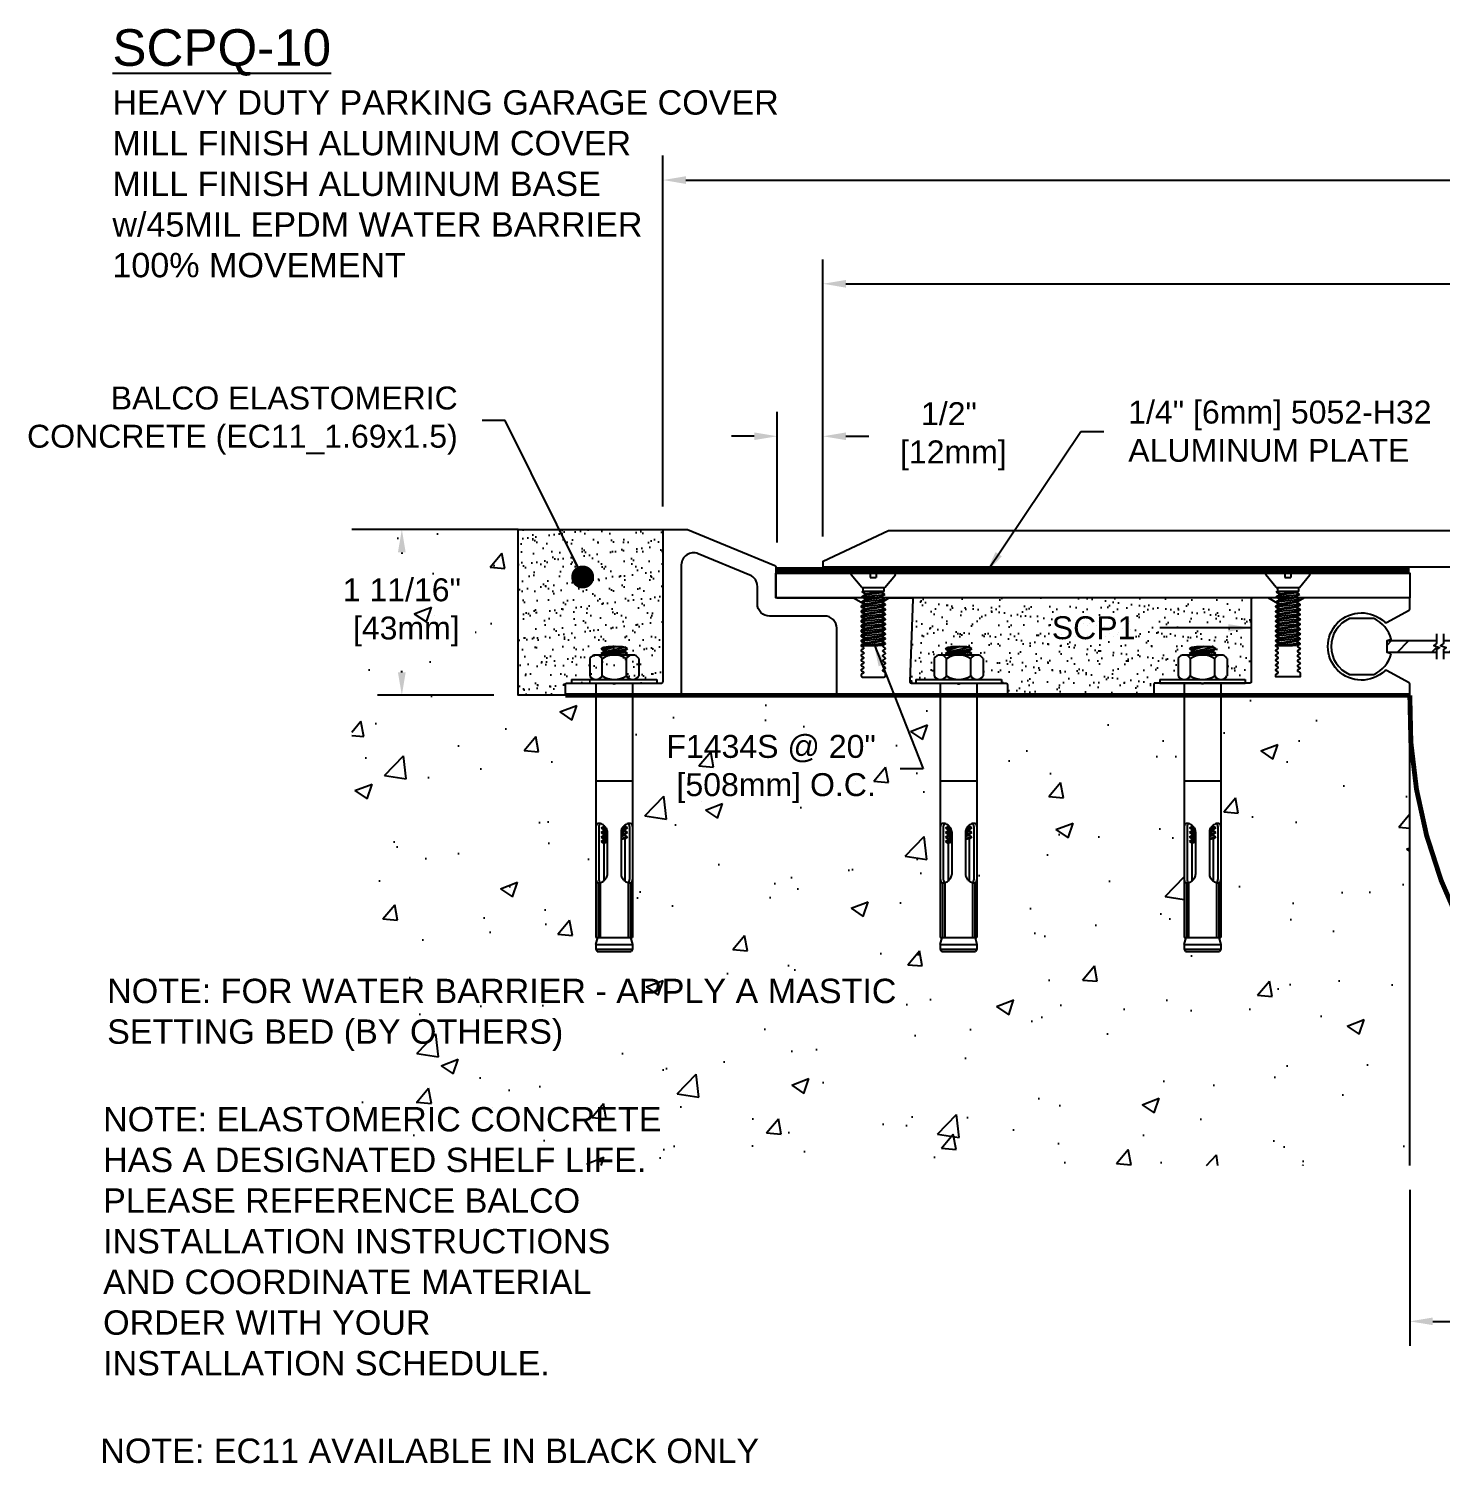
# Model space of a CAD drawing. Header units: inches. Extents: x -4 to 71.2, y -3.7 to 11.
# Drawn here: x -3.98 to 10.49, y -3.7 to 11 of the extents above; entities that cross this region are included whole.
import ezdxf

# ---------------------------------------------------------------- set-up
doc = ezdxf.new("R2010")
doc.units = ezdxf.units.IN
doc.header["$LTSCALE"] = 0.25
doc.header["$MEASUREMENT"] = 0
doc.linetypes.add('HIDDEN', pattern=[0.375, 0.25, -0.125])
for name, color, linetype in [('Anchors', 4, 'Continuous'), ('Conditions', 1, 'Continuous'), ('Dimensions', 3, 'Continuous'), ('Fillers', 2, 'Continuous'), ('Metals', 7, 'Continuous'), ('Text', 2, 'Continuous')]:
    doc.layers.add(name, color=color, linetype=linetype)
doc.styles.add('ARIAL', font='arial.ttf')
doc.styles.get("Standard").update_dxf_attribs({"font": 'arial.ttf'})
doc.dimstyles.new('ARIAL', dxfattribs={"dimscale": 2, "dimtxt": 0.1175, "dimasz": 0.1175, "dimexe": 0.125, "dimexo": 0.125, "dimgap": 0.125, "dimtad": 0, "dimtih": 1, "dimtoh": 1, "dimdec": 4, "dimzin": 0, "dimdsep": 46, "dimlunit": 4, "dimtxsty": 'ARIAL', "dimcen": 0.09, "dimadec": 0, "dimazin": 0, "dimtfac": 1, "dimtdec": 4, "dimtofl": 0, "dimtmove": 0, "dimatfit": 3, "dimfxl": 0, "dimfrac": 2, "dimtolj": 1, "dimtzin": 0, "dimarcsym": 0})
pattern_1 = [(45, (8.60465, -43.85655), (-0.265165, 0.265165), []), (45, (8.78143, -43.85655), (-0.265165, 0.265165), [])]

# ---------------------------------------------------------------- blocks, each defined once
blk = doc.blocks.new('*D0')
at = {"layer": 'Defpoints', "color": 0}
for p in [(27.836, 9.453), (2.525, 5.857), (27.836, 5.857)]:
    blk.add_point(p, dxfattribs=at)
at = {"layer": 'Dimensions', "color": 0, "lineweight": -2}
for p, q in [((2.525, 6.107), (2.525, 9.703)), ((27.836, 6.107), (27.836, 9.703)), ((2.76, 9.453), (14.251, 9.453)), ((27.601, 9.453), (16.11, 9.453))]:
    blk.add_line(p, q, dxfattribs=at)
at = {"layer": 'Dimensions', "color": 0}
for points in [[(2.76, 9.492), (2.76, 9.413), (2.525, 9.453)], [(27.601, 9.492), (27.601, 9.413), (27.836, 9.453)]]:
    blk.add_solid(points, dxfattribs=at)
at = {"layer": 'Dimensions', "color": 0, "insert": (15.181, 9.453), "char_height": 0.235, "attachment_point": 5, "style": 'ARIAL'}
blk.add_mtext('\\A1;2\'-1 5/16"\\P [643mm]', dxfattribs=at)
blk = doc.blocks.new('*D3')
at = {"layer": 'Defpoints', "color": 0}
for p in [(4.165, 8.39), (4.165, 5.549), (26.195, 5.549)]:
    blk.add_point(p, dxfattribs=at)
at = {"layer": 'Dimensions', "color": 0, "lineweight": -2}
for p, q in [((4.165, 5.799), (4.165, 8.64)), ((26.195, 5.799), (26.195, 8.64)), ((4.4, 8.39), (14.268, 8.39)), ((25.96, 8.39), (16.092, 8.39))]:
    blk.add_line(p, q, dxfattribs=at)
at = {"layer": 'Dimensions', "color": 0}
for points in [[(4.4, 8.429), (4.4, 8.35), (4.165, 8.39)], [(25.96, 8.429), (25.96, 8.35), (26.195, 8.39)]]:
    blk.add_solid(points, dxfattribs=at)
at = {"layer": 'Dimensions', "color": 0, "insert": (15.18, 8.39), "char_height": 0.235, "attachment_point": 5, "style": 'ARIAL'}
blk.add_mtext('\\A1;1\'-10"\\P [560mm]', dxfattribs=at)
blk = doc.blocks.new('*D1')
at = {"layer": 'Defpoints', "color": 0}
for p in [(3.696, 6.827), (3.696, 5.487), (4.165, 5.549)]:
    blk.add_point(p, dxfattribs=at)
at = {"layer": 'Dimensions', "color": 0, "lineweight": -2}
for p, q in [((3.696, 5.737), (3.696, 7.077)), ((4.165, 5.799), (4.165, 7.077)), ((3.461, 6.827), (3.226, 6.827)), ((4.4, 6.827), (4.635, 6.827))]:
    blk.add_line(p, q, dxfattribs=at)
at = {"layer": 'Dimensions', "color": 0}
for points in [[(3.461, 6.866), (3.461, 6.788), (3.696, 6.827)], [(4.4, 6.866), (4.4, 6.788), (4.165, 6.827)]]:
    blk.add_solid(points, dxfattribs=at)
at = {"layer": 'Dimensions', "color": 0, "insert": (5.456, 6.827), "char_height": 0.235, "attachment_point": 5, "style": 'ARIAL'}
blk.add_mtext('\\A1;1/2"\\P [12mm]', dxfattribs=at)
blk = doc.blocks.new('*D2')
at = {"layer": 'Defpoints', "color": 0}
for p in [(10.181, -0.646), (20.181, -0.646), (10.181, -2.244)]:
    blk.add_point(p, dxfattribs=at)
at = {"layer": 'Dimensions', "color": 0, "lineweight": -2}
for p, q in [((10.181, -0.896), (10.181, -2.494)), ((20.181, -0.896), (20.181, -2.494)), ((10.416, -2.244), (14.256, -2.244)), ((19.946, -2.244), (16.103, -2.244))]:
    blk.add_line(p, q, dxfattribs=at)
at = {"layer": 'Dimensions', "color": 0}
for points in [[(10.416, -2.205), (10.416, -2.283), (10.181, -2.244)], [(19.946, -2.205), (19.946, -2.283), (20.181, -2.244)]]:
    blk.add_solid(points, dxfattribs=at)
at = {"layer": 'Dimensions', "color": 0, "insert": (15.179, -2.244), "char_height": 0.235, "attachment_point": 5, "style": 'ARIAL'}
blk.add_mtext('\\A1;10"\\P [254mm]', dxfattribs=at)
blk = doc.blocks.new('*D5')
at = {"layer": 'Defpoints', "color": 0}
for p in [(1.04, 5.872), (-0.152, 4.172), (1.04, 4.172)]:
    blk.add_point(p, dxfattribs=at)
at = {"layer": 'Dimensions', "color": 0, "lineweight": -2}
for p, q in [((0.79, 5.872), (-0.402, 5.872)), ((-0.152, 5.637), (-0.152, 5.621)), ((-0.152, 4.407), (-0.152, 4.424)), ((0.79, 4.172), (-0.402, 4.172))]:
    blk.add_line(p, q, dxfattribs=at)
at = {"layer": 'Dimensions', "color": 0}
for points in [[(-0.192, 5.637), (-0.113, 5.637), (-0.152, 5.872)], [(-0.192, 4.407), (-0.113, 4.407), (-0.152, 4.172)]]:
    blk.add_solid(points, dxfattribs=at)
at = {"layer": 'Dimensions', "color": 0, "insert": (-0.152, 5.022), "char_height": 0.235, "attachment_point": 5, "style": 'ARIAL'}
blk.add_mtext('\\A1;1 11/16"\\P [43mm]', dxfattribs=at)
blk = doc.blocks.new('SCP1')
at = {"layer": 'Metals', "linetype": 'Continuous', "flags": 128}
blk.add_lwpolyline([(1.352, 0.377, -0.57735), (1.352, 0.391), (1.371, 0.402, 0.57735), (1.371, 0.416), (1.352, 0.427, -0.57735), (1.352, 0.441), (1.371, 0.452, 0.57735), (1.371, 0.466), (1.352, 0.477, -0.57735), (1.352, 0.491), (1.371, 0.502, 0.57735), (1.371, 0.516), (1.352, 0.527, -0.57735), (1.352, 0.541), (1.371, 0.552, 0.57735), (1.371, 0.566), (1.352, 0.577, -0.57735), (1.352, 0.591), (1.371, 0.602, 0.57735), (1.371, 0.616), (1.352, 0.627, -0.57735), (1.352, 0.641), (1.371, 0.652, 0.57735), (1.371, 0.666), (1.352, 0.677, -0.57735), (1.352, 0.691), (1.371, 0.702, 0.57735), (1.371, 0.716), (1.352, 0.727, -0.57735), (1.352, 0.741), (1.371, 0.752, 0.57735), (1.371, 0.766), (1.352, 0.777, -0.57735), (1.352, 0.791), (1.371, 0.802, 0.57735), (1.371, 0.816), (1.352, 0.827, -0.57735), (1.352, 0.841), (1.371, 0.852, 0.57735), (1.371, 0.866), (1.352, 0.877, -0.57735), (1.352, 0.891), (1.371, 0.902, 0.57735), (1.371, 0.916), (1.352, 0.927, -0.57735), (1.352, 0.941), (1.451, 0.998, -0.131652), (1.458, 1), (1.61, 1, -0.414214), (1.625, 0.985), (1.625, 0.14, 0.414214), (1.64, 0.125), (2.11, 0.125), (2.114, 0.121, 0.414214), (2.136, 0.121), (2.14, 0.125), (2.61, 0.125, -0.414214), (2.625, 0.11), (2.625, 0.015, -0.414214), (2.61, 0), (0.015, 0, -0.414214), (0, 0.015), (0, 0.116, -0.276215), (0.008, 0.129), (0.24, 0.254, -0.324715), (0.257, 0.251, 2.340026), (0.257, 0.749, -0.324715), (0.24, 0.746), (0.008, 0.871, -0.276215), (0, 0.884), (0, 0.985, -0.414214), (0.015, 1), (1.075, 1, -0.131652), (1.082, 0.998), (1.148, 0.96, -0.57735), (1.148, 0.946), (1.129, 0.935, 0.57735), (1.129, 0.921), (1.148, 0.91, -0.57735), (1.148, 0.896), (1.129, 0.885, 0.57735), (1.129, 0.871), (1.148, 0.86, -0.57735), (1.148, 0.846), (1.129, 0.835, 0.57735), (1.129, 0.821), (1.148, 0.81, -0.57735), (1.148, 0.796), (1.129, 0.785, 0.57735), (1.129, 0.771), (1.148, 0.76, -0.57735), (1.148, 0.746), (1.129, 0.735, 0.57735), (1.129, 0.721), (1.148, 0.71, -0.57735), (1.148, 0.696), (1.129, 0.685, 0.57735), (1.129, 0.671), (1.148, 0.66, -0.57735), (1.148, 0.646), (1.129, 0.635, 0.57735), (1.129, 0.621), (1.148, 0.61, -0.57735), (1.148, 0.596), (1.129, 0.585, 0.57735), (1.129, 0.571), (1.148, 0.56, -0.57735), (1.148, 0.546), (1.129, 0.535, 0.57735), (1.129, 0.521), (1.148, 0.51, -0.57735), (1.148, 0.496), (1.129, 0.485, 0.57735), (1.129, 0.471), (1.148, 0.46, -0.57735), (1.148, 0.446), (1.129, 0.435, 0.57735), (1.129, 0.421), (1.148, 0.41, -0.57735), (1.148, 0.396), (1.129, 0.385, 0.57735), (1.129, 0.371), (1.148, 0.36, -0.57735), (1.148, 0.346), (1.129, 0.335, 0.57735), (1.129, 0.321), (1.148, 0.31, -0.57735), (1.148, 0.296), (1.129, 0.285, 0.57735), (1.129, 0.271), (1.148, 0.26, -0.57735), (1.148, 0.246), (1.129, 0.235, 0.267949), (1.125, 0.228), (1.125, 0.188), (1.375, 0.188), (1.375, 0.209, 0.267949), (1.371, 0.216), (1.352, 0.227, -0.57735), (1.352, 0.241), (1.371, 0.252, 0.57735), (1.371, 0.266), (1.352, 0.277, -0.57735), (1.352, 0.291), (1.371, 0.302, 0.57735), (1.371, 0.316), (1.352, 0.327, -0.57735), (1.352, 0.341), (1.371, 0.352, 0.57735), (1.371, 0.366)], format="xyb", close=True, dxfattribs=at)
blk = doc.blocks.new('SCP3')
at = {"layer": 'Metals', "linetype": 'Continuous', "flags": 128}
blk.add_lwpolyline([(-4.02, 0.121), (-4.015, 0.125), (-3.545, 0.125, 0.414214), (-3.53, 0.14), (-3.53, 1.685, -0.414214), (-3.515, 1.7), (-3.28, 1.7), (-2.384, 1.329, -0.303347), (-2.375, 1.315), (-2.375, 1.015, 0.414214), (-2.36, 1), (-1.579, 1), (-1.477, 0.941, -0.57735), (-1.477, 0.927), (-1.496, 0.916, 0.267949), (-1.5, 0.909), (-1.5, 0.906, 0.165641), (-1.497, 0.902), (-1.477, 0.891, -0.57735), (-1.477, 0.877), (-1.496, 0.866, 0.267949), (-1.5, 0.859), (-1.5, 0.856, 0.165641), (-1.497, 0.852), (-1.477, 0.841, -0.57735), (-1.477, 0.827), (-1.496, 0.816, 0.267949), (-1.5, 0.809), (-1.5, 0.806, 0.165641), (-1.497, 0.802), (-1.477, 0.791, -0.57735), (-1.477, 0.777), (-1.496, 0.766, 0.267949), (-1.5, 0.759), (-1.5, 0.756, 0.165641), (-1.497, 0.752), (-1.477, 0.741, -0.57735), (-1.477, 0.727), (-1.496, 0.716, 0.267949), (-1.5, 0.709), (-1.5, 0.706, 0.165641), (-1.497, 0.702), (-1.477, 0.691, -0.57735), (-1.477, 0.677), (-1.496, 0.666, 0.267949), (-1.5, 0.659), (-1.5, 0.656, 0.165641), (-1.497, 0.652), (-1.477, 0.641, -0.57735), (-1.477, 0.627), (-1.496, 0.616, 0.267949), (-1.5, 0.609), (-1.5, 0.606, 0.165641), (-1.497, 0.602), (-1.477, 0.591, -0.57735), (-1.477, 0.577), (-1.496, 0.566, 0.267949), (-1.5, 0.559), (-1.5, 0.556, 0.165641), (-1.497, 0.552), (-1.477, 0.541, -0.57735), (-1.477, 0.527), (-1.496, 0.516, 0.267949), (-1.5, 0.509), (-1.5, 0.506, 0.165641), (-1.497, 0.502), (-1.477, 0.491, -0.57735), (-1.477, 0.477), (-1.496, 0.466, 0.267949), (-1.5, 0.459), (-1.5, 0.456, 0.165641), (-1.497, 0.452), (-1.477, 0.441, -0.57735), (-1.477, 0.427), (-1.496, 0.416, 0.267949), (-1.5, 0.409), (-1.5, 0.406, 0.165641), (-1.497, 0.402), (-1.477, 0.391, -0.57735), (-1.477, 0.377), (-1.496, 0.366, 0.267949), (-1.5, 0.359), (-1.5, 0.356, 0.165641), (-1.497, 0.352), (-1.477, 0.341, -0.57735), (-1.477, 0.327), (-1.496, 0.316, 0.267949), (-1.5, 0.309), (-1.5, 0.306, 0.165641), (-1.497, 0.302), (-1.477, 0.291, -0.57735), (-1.477, 0.277), (-1.496, 0.266, 0.267949), (-1.5, 0.259), (-1.5, 0.256, 0.165641), (-1.497, 0.252), (-1.477, 0.241, -0.57735), (-1.477, 0.227), (-1.496, 0.216, 0.36655), (-1.499, 0.206, 0.49287), (-1.485, 0.187), (-1.265, 0.187, 0.414214), (-1.25, 0.202), (-1.25, 0.23, 0.290884), (-1.255, 0.237), (-1.272, 0.246, -0.57735), (-1.274, 0.26), (-1.253, 0.274, 0.57735), (-1.255, 0.287), (-1.272, 0.296, -0.57735), (-1.274, 0.31), (-1.253, 0.324, 0.57735), (-1.255, 0.337), (-1.272, 0.346, -0.57735), (-1.274, 0.36), (-1.253, 0.374, 0.57735), (-1.255, 0.387), (-1.272, 0.396, -0.57735), (-1.274, 0.41), (-1.253, 0.424, 0.57735), (-1.255, 0.437), (-1.272, 0.446, -0.57735), (-1.274, 0.46), (-1.253, 0.474, 0.57735), (-1.255, 0.487), (-1.272, 0.496, -0.57735), (-1.274, 0.51), (-1.253, 0.524, 0.57735), (-1.255, 0.537), (-1.272, 0.546, -0.57735), (-1.274, 0.56), (-1.253, 0.574, 0.57735), (-1.255, 0.587), (-1.272, 0.596, -0.57735), (-1.274, 0.61), (-1.253, 0.624, 0.57735), (-1.255, 0.637), (-1.272, 0.646, -0.57735), (-1.274, 0.66), (-1.253, 0.674, 0.57735), (-1.255, 0.687), (-1.272, 0.696, -0.57735), (-1.274, 0.71), (-1.253, 0.724, 0.57735), (-1.255, 0.737), (-1.272, 0.746, -0.57735), (-1.274, 0.76), (-1.253, 0.774, 0.57735), (-1.255, 0.787), (-1.272, 0.796, -0.57735), (-1.274, 0.81), (-1.253, 0.824, 0.57735), (-1.255, 0.837), (-1.272, 0.846, -0.57735), (-1.274, 0.86), (-1.253, 0.874, 0.57735), (-1.255, 0.887), (-1.272, 0.896, -0.57735), (-1.274, 0.91), (-1.253, 0.924, 0.57735), (-1.255, 0.937), (-1.272, 0.946, -0.57735), (-1.274, 0.96), (-1.219, 0.997, -0.153359), (-1.211, 1), (-0.984, 1, -0.414214), (-0.969, 0.985), (-1, 0.14, 0.414214), (-0.985, 0.125), (-0.515, 0.125), (-0.511, 0.121, 0.414214), (-0.489, 0.121), (-0.485, 0.125), (-0.015, 0.125, -0.414214), (0, 0.11), (0, 0.015, -0.414214), (-0.015, 0), (-1.735, 0, -0.414214), (-1.75, 0.015), (-1.75, 0.687, 0.414214), (-1.875, 0.812), (-2.438, 0.812, -0.414214), (-2.563, 0.937), (-2.563, 1.116, 0.303347), (-2.64, 1.232), (-3.17, 1.451, 0.534511), (-3.343, 1.336), (-3.343, 0.015, -0.414214), (-3.358, 0), (-4.515, 0, -0.414214), (-4.53, 0.015), (-4.53, 0.11, -0.414214), (-4.515, 0.125), (-4.045, 0.125), (-4.041, 0.121, 0.414209)], format="xyb", close=True, dxfattribs=at)
blk = doc.blocks.new('HN3830S')
for p, q in [((-0.135, 0.352), (0.017, 0.375)), ((-0.135, 0.352), (-0.108, 0.368)), ((-0.135, 0.352), (-0.108, 0.335)), ((-0.135, 0.305), (0.135, 0.352)), ((-0.135, 0.305), (-0.108, 0.322)), ((-0.135, 0.305), (-0.108, 0.289)), ((-0.108, 0.368), (0.017, 0.375)), ((0.017, 0.375), (-0.108, 0.335)), ((-0.108, 0.368), (-0.063, 0.375)), ((-0.108, 0.322), (0.108, 0.368)), ((0.108, 0.335), (-0.108, 0.289)), ((-0.108, 0.335), (-0.108, 0.322)), ((-0.063, 0.375), (0.08, 0.375)), ((-0.047, 0.288), (0.108, 0.322)), ((0.036, 0.288), (0.135, 0.305)), ((0.08, 0.375), (0.108, 0.368)), ((0.135, 0.352), (0.108, 0.368)), ((0.135, 0.352), (0.108, 0.335)), ((0.108, 0.335), (0.108, 0.322)), ((0.135, 0.305), (0.108, 0.322)), ((0.135, 0.305), (0.108, 0.289)), ((-0.251, 0.251), (-0.251, 0.074)), ((-0.188, 0.288), (0.188, 0.288)), ((-0.125, 0.074), (-0.125, 0.251)), ((-0.108, 0.289), (-0.108, 0.288)), ((0.108, 0.289), (0.105, 0.288)), ((0.108, 0.289), (0.108, 0.288)), ((0.125, 0.074), (0.125, 0.251)), ((0.251, 0.251), (0.251, 0.074)), ((-0.438, 0.037), (0.438, 0.037)), ((-0.438, 0.037), (-0.438, 0)), ((-0.438, 0), (0.438, 0)), ((-0.188, 0.037), (0.188, 0.037)), ((0.438, 0.037), (0.438, 0)), ((-0.188, 0), (-0.188, -2.609)), ((0.187, 0), (0.187, -2.609)), ((-0.188, -1), (0.187, -1)), ((-0.135, -1.484), (-0.108, -1.468)), ((-0.108, -1.457), (-0.108, -1.468)), ((-0.108, -1.468), (-0.098, -1.466)), ((0.093, -1.471), (0.108, -1.468)), ((0.108, -1.457), (0.108, -1.468)), ((0.135, -1.484), (0.108, -1.468)), ((-0.158, -1.471), (-0.158, -2.014)), ((-0.135, -1.484), (-0.089, -1.476)), ((-0.135, -1.484), (-0.108, -1.501)), ((-0.135, -1.531), (-0.108, -1.515)), ((-0.135, -1.531), (-0.071, -1.52)), ((-0.135, -1.531), (-0.108, -1.548)), ((-0.135, -1.578), (-0.108, -1.562)), ((-0.135, -1.578), (-0.071, -1.567)), ((-0.135, -1.578), (-0.108, -1.595)), ((-0.135, -1.625), (-0.108, -1.608)), ((-0.135, -1.625), (-0.071, -1.614)), ((-0.078, -1.494), (-0.108, -1.501)), ((-0.108, -1.501), (-0.108, -1.515)), ((-0.108, -1.515), (-0.073, -1.507)), ((-0.071, -1.54), (-0.108, -1.548)), ((-0.108, -1.548), (-0.108, -1.562)), ((-0.108, -1.562), (-0.071, -1.553)), ((-0.071, -1.586), (-0.108, -1.595)), ((-0.108, -1.595), (-0.108, -1.608)), ((-0.108, -1.608), (-0.071, -1.6)), ((-0.071, -1.524), (-0.071, -1.961)), ((0.07, -1.523), (0.108, -1.515)), ((0.07, -1.524), (0.07, -1.961)), ((0.07, -1.542), (0.135, -1.531)), ((0.07, -1.542), (0.135, -1.531)), ((0.108, -1.548), (0.07, -1.556)), ((0.07, -1.57), (0.108, -1.562)), ((0.07, -1.589), (0.135, -1.578)), ((0.108, -1.595), (0.07, -1.603)), ((0.108, -1.501), (0.072, -1.509)), ((0.078, -1.494), (0.135, -1.484)), ((0.135, -1.484), (0.108, -1.501)), ((0.108, -1.501), (0.108, -1.515)), ((0.135, -1.531), (0.108, -1.515)), ((0.135, -1.531), (0.108, -1.548)), ((0.108, -1.548), (0.108, -1.562)), ((0.135, -1.578), (0.108, -1.562)), ((0.135, -1.578), (0.108, -1.595)), ((0.108, -1.595), (0.108, -2.028)), ((0.157, -1.471), (0.157, -2.014)), ((-0.135, -1.625), (-0.108, -1.641)), ((-0.071, -1.633), (-0.108, -1.641)), ((-0.108, -1.641), (-0.108, -2.028)), ((-0.166, -2.047), (-0.166, -2.609)), ((-0.143, -2.047), (-0.143, -2.609)), ((0.143, -2.047), (0.143, -2.609)), ((0.166, -2.047), (0.166, -2.609)), ((-0.188, -2.68), (-0.168, -2.609)), ((-0.188, -2.609), (0.187, -2.609)), ((0.168, -2.609), (0.187, -2.68)), ((-0.188, -2.68), (0.187, -2.68)), ((-0.188, -2.68), (-0.188, -2.727)), ((-0.188, -2.727), (0.187, -2.727)), ((-0.188, -2.727), (-0.174, -2.75)), ((-0.174, -2.75), (0.174, -2.75)), ((0.187, -2.727), (0.174, -2.75)), ((0.187, -2.68), (0.187, -2.727))]:
    blk.add_line(p, q)
for centre, radius, start, end in [((-0.188, 0.216), 0.0717, 29.0208, 150.9792), ((0, 0.056), 0.231, 57.1911, 122.8089), ((0.188, 0.216), 0.0717, 29.0208, 150.9792), ((-0.188, 0.109), 0.0717, 209.0208, 330.9792), ((0, 0.269), 0.231, 237.1911, 302.8089), ((0.188, 0.109), 0.0717, 209.0208, 330.9792), ((-0.135, -1.471), 0.0524, 168.9394, 180), ((-0.159, -1.466), 0.0276, 135, 168.9394), ((-0.159, -1.466), 0.0276, 101.0606, 135), ((-0.155, -1.49), 0.0524, 76.6123, 101.0606), ((-0.105, -1.471), 0.0524, 168.9394, 180), ((-0.129, -1.466), 0.0276, 135, 168.9394), ((-0.129, -1.466), 0.0276, 110.9085, 135), ((-0.161, -1.516), 0.0783, 59.3028, 76.6123), ((-0.179, -1.547), 0.114, 45, 59.3028), ((-0.179, -1.547), 0.114, 30.6972, 45), ((0.179, -1.547), 0.114, 135, 149.3028), ((0.179, -1.547), 0.114, 120.6972, 135), ((0.161, -1.516), 0.0783, 103.3877, 120.6972), ((0.129, -1.466), 0.0276, 45, 69.0915), ((0.155, -1.49), 0.0524, 78.9394, 103.3877), ((0.129, -1.466), 0.0276, 11.0606, 45), ((0.105, -1.471), 0.0524, 360, 11.0606), ((0.159, -1.466), 0.0276, 45, 78.9394), ((0.159, -1.466), 0.0276, 11.0606, 45), ((0.135, -1.471), 0.0524, 0, 11.0606), ((-0.148, -1.528), 0.0783, 13.3877, 30.6972), ((-0.123, -1.522), 0.0524, 358.2993, 13.3877), ((0.123, -1.522), 0.0524, 166.6123, 181.7007), ((0.148, -1.528), 0.0783, 149.3028, 166.6123), ((-0.135, -2.014), 0.0524, 180, 191.0606), ((-0.159, -2.019), 0.0276, 191.0606, 225), ((-0.159, -2.019), 0.0276, 225, 258.9394), ((-0.155, -1.995), 0.0524, 258.9394, 283.3877), ((-0.105, -2.014), 0.0524, 180, 191.0606), ((-0.129, -2.019), 0.0276, 191.0606, 225), ((-0.129, -2.019), 0.0276, 225, 249.0915), ((-0.161, -1.969), 0.0783, 283.3877, 300.6972), ((-0.179, -1.938), 0.114, 300.6972, 315), ((-0.179, -1.938), 0.114, 315, 329.3028), ((-0.148, -1.957), 0.0783, 329.3028, 346.6123), ((-0.123, -1.963), 0.0524, 346.6123, 1.7007), ((0.123, -1.963), 0.0524, 178.2993, 193.3877), ((0.148, -1.957), 0.0783, 193.3877, 210.6972), ((0.179, -1.938), 0.114, 210.6972, 225), ((0.179, -1.938), 0.114, 225, 239.3028), ((0.161, -1.969), 0.0783, 239.3028, 256.6123), ((0.129, -2.019), 0.0276, 290.9085, 315), ((0.155, -1.995), 0.0524, 256.6123, 281.0606), ((0.129, -2.019), 0.0276, 315, 348.9394), ((0.105, -2.014), 0.0524, 348.9394, 0), ((0.159, -2.019), 0.0276, 281.0606, 315), ((0.159, -2.019), 0.0276, 315, 348.9394), ((0.135, -2.014), 0.0524, 348.9394, 360)]:
    blk.add_arc(centre, radius, start, end)
blk = doc.blocks.new('F1434S')
for p, q in [((-0.214, 0), (-0.031, 0)), ((-0.031, 0), (-0.031, -0.05)), ((0.031, 0), (0.031, -0.05)), ((0.031, 0), (0.214, 0)), ((-0.119, -0.155), (-0.226, -0.024)), ((-0.031, -0.05), (0.031, -0.05)), ((0.119, -0.155), (0.226, -0.024)), ((-0.119, -0.155), (0.119, -0.155)), ((-0.119, -0.2), (-0.108, -0.195)), ((-0.119, -0.2), (-0.068, -0.195)), ((-0.119, -0.2), (-0.085, -0.22)), ((-0.119, -0.25), (0.119, -0.225)), ((-0.119, -0.25), (-0.085, -0.23)), ((-0.119, -0.25), (-0.085, -0.27)), ((-0.119, -0.3), (0.119, -0.275)), ((-0.119, -0.3), (-0.085, -0.28)), ((-0.108, -0.155), (-0.108, -0.195)), ((0.108, -0.195), (-0.108, -0.195)), ((-0.085, -0.22), (0.085, -0.195)), ((-0.085, -0.23), (0.085, -0.205)), ((-0.085, -0.22), (-0.085, -0.23)), ((-0.085, -0.27), (0.085, -0.245)), ((-0.085, -0.28), (0.085, -0.255)), ((-0.085, -0.27), (-0.085, -0.28)), ((0.108, -0.195), (0.085, -0.205)), ((0.119, -0.225), (0.085, -0.205)), ((0.119, -0.225), (0.085, -0.245)), ((0.085, -0.245), (0.085, -0.255)), ((0.119, -0.275), (0.085, -0.255)), ((0.119, -0.275), (0.085, -0.295)), ((0.108, -0.155), (0.108, -0.195)), ((-0.119, -0.3), (-0.085, -0.32)), ((-0.119, -0.35), (0.119, -0.325)), ((-0.119, -0.35), (-0.085, -0.33)), ((-0.119, -0.35), (-0.085, -0.37)), ((-0.119, -0.4), (0.119, -0.375)), ((-0.119, -0.4), (-0.085, -0.38)), ((-0.119, -0.4), (-0.085, -0.42)), ((-0.119, -0.45), (0.119, -0.425)), ((-0.119, -0.45), (-0.085, -0.43)), ((-0.085, -0.32), (0.085, -0.295)), ((-0.085, -0.33), (0.085, -0.305)), ((-0.085, -0.32), (-0.085, -0.33)), ((-0.085, -0.37), (0.085, -0.345)), ((-0.085, -0.38), (0.085, -0.355)), ((-0.085, -0.37), (-0.085, -0.38)), ((-0.085, -0.42), (0.085, -0.395)), ((-0.085, -0.43), (0.085, -0.405)), ((-0.085, -0.42), (-0.085, -0.43)), ((0.085, -0.295), (0.085, -0.305)), ((0.119, -0.325), (0.085, -0.305)), ((0.119, -0.325), (0.085, -0.345)), ((0.085, -0.345), (0.085, -0.355)), ((0.119, -0.375), (0.085, -0.355)), ((0.119, -0.375), (0.085, -0.395)), ((0.085, -0.395), (0.085, -0.405)), ((0.119, -0.425), (0.085, -0.405)), ((0.119, -0.425), (0.085, -0.445)), ((-0.119, -0.45), (-0.085, -0.47)), ((-0.119, -0.5), (0.119, -0.475)), ((-0.119, -0.5), (-0.085, -0.48)), ((-0.119, -0.5), (-0.085, -0.52)), ((-0.119, -0.55), (0.119, -0.525)), ((-0.119, -0.55), (-0.085, -0.53)), ((-0.119, -0.55), (-0.085, -0.57)), ((-0.119, -0.6), (0.119, -0.575)), ((-0.119, -0.6), (-0.085, -0.58)), ((-0.085, -0.47), (0.085, -0.445)), ((-0.085, -0.48), (0.085, -0.455)), ((-0.085, -0.47), (-0.085, -0.48)), ((-0.085, -0.52), (0.085, -0.495)), ((-0.085, -0.53), (0.085, -0.505)), ((-0.085, -0.52), (-0.085, -0.53)), ((-0.085, -0.57), (0.085, -0.545)), ((-0.085, -0.58), (0.085, -0.555)), ((-0.085, -0.57), (-0.085, -0.58)), ((0.085, -0.445), (0.085, -0.455)), ((0.119, -0.475), (0.085, -0.455)), ((0.119, -0.475), (0.085, -0.495)), ((0.085, -0.495), (0.085, -0.505)), ((0.119, -0.525), (0.085, -0.505)), ((0.119, -0.525), (0.085, -0.545)), ((0.085, -0.545), (0.085, -0.555)), ((0.119, -0.575), (0.085, -0.555)), ((0.119, -0.575), (0.085, -0.595)), ((-0.119, -0.6), (-0.085, -0.62)), ((-0.119, -0.65), (0.119, -0.625)), ((-0.119, -0.65), (-0.085, -0.63)), ((-0.119, -0.65), (-0.085, -0.67)), ((-0.119, -0.7), (0.119, -0.675)), ((-0.119, -0.7), (-0.085, -0.68)), ((-0.119, -0.7), (-0.085, -0.72)), ((-0.11, -0.75), (0.119, -0.725)), ((-0.11, -0.75), (-0.085, -0.73)), ((-0.085, -0.62), (0.085, -0.595)), ((-0.085, -0.63), (0.085, -0.605)), ((-0.085, -0.62), (-0.085, -0.63)), ((-0.085, -0.67), (0.085, -0.645)), ((-0.085, -0.68), (0.085, -0.655)), ((-0.085, -0.67), (-0.085, -0.68)), ((-0.085, -0.72), (0.085, -0.695)), ((-0.085, -0.73), (0.085, -0.705)), ((-0.085, -0.72), (-0.085, -0.73)), ((0.085, -0.595), (0.085, -0.605)), ((0.119, -0.625), (0.085, -0.605)), ((0.119, -0.625), (0.085, -0.645)), ((0.085, -0.645), (0.085, -0.655)), ((0.119, -0.675), (0.085, -0.655)), ((0.119, -0.675), (0.085, -0.695)), ((0.085, -0.695), (0.085, -0.705)), ((0.119, -0.725), (0.085, -0.705)), ((0.119, -0.725), (0.085, -0.745)), ((-0.11, -0.75), (0.048, -0.75)), ((0.048, -0.75), (0.085, -0.745))]:
    blk.add_line(p, q)
for centre, start, end in [((-0.214, -0.015), 90, 219.032), ((0.214, -0.015), 320.968, 90)]:
    blk.add_arc(centre, 0.015, start, end)
blk = doc.blocks.new('H1458S')
for p, q in [((-0.25, 0.104), (-0.25, 0)), ((-0.25, 0), (0.25, 0)), ((-0.188, 0.144), (0.187, 0.144)), ((-0.125, 0), (-0.125, 0.104)), ((-0.119, 0), (-0.085, -0.02)), ((-0.085, -0.02), (0.048, 0)), ((0.125, 0), (0.125, 0.104)), ((0.25, 0.104), (0.25, 0)), ((-0.119, -0.05), (0.119, -0.025)), ((-0.119, -0.05), (-0.085, -0.03)), ((-0.119, -0.05), (-0.085, -0.07)), ((-0.119, -0.1), (0.119, -0.075)), ((-0.119, -0.1), (-0.085, -0.08)), ((-0.119, -0.1), (-0.085, -0.12)), ((-0.119, -0.15), (0.119, -0.125)), ((-0.119, -0.15), (-0.085, -0.13)), ((-0.085, -0.03), (0.085, -0.005)), ((-0.085, -0.02), (-0.085, -0.03)), ((-0.085, -0.07), (0.085, -0.045)), ((-0.085, -0.08), (0.085, -0.055)), ((-0.085, -0.07), (-0.085, -0.08)), ((-0.085, -0.12), (0.085, -0.095)), ((-0.085, -0.13), (0.085, -0.105)), ((-0.085, -0.12), (-0.085, -0.13)), ((-0.085, -0.17), (0.085, -0.145)), ((0.094, 0), (0.085, -0.005)), ((0.119, -0.025), (0.085, -0.005)), ((0.119, -0.025), (0.085, -0.045)), ((0.085, -0.045), (0.085, -0.055)), ((0.119, -0.075), (0.085, -0.055)), ((0.119, -0.075), (0.085, -0.095)), ((0.085, -0.095), (0.085, -0.105)), ((0.119, -0.125), (0.085, -0.105)), ((0.119, -0.125), (0.085, -0.145)), ((0.085, -0.145), (0.085, -0.155)), ((-0.119, -0.15), (-0.085, -0.17)), ((-0.119, -0.2), (0.119, -0.175)), ((-0.119, -0.2), (-0.085, -0.18)), ((-0.119, -0.2), (-0.085, -0.22)), ((-0.119, -0.25), (0.119, -0.225)), ((-0.119, -0.25), (-0.085, -0.23)), ((-0.119, -0.25), (-0.085, -0.27)), ((-0.119, -0.3), (0.119, -0.275)), ((-0.119, -0.3), (-0.085, -0.28)), ((-0.085, -0.18), (0.085, -0.155)), ((-0.085, -0.17), (-0.085, -0.18)), ((-0.085, -0.22), (0.085, -0.195)), ((-0.085, -0.23), (0.085, -0.205)), ((-0.085, -0.22), (-0.085, -0.23)), ((-0.085, -0.27), (0.085, -0.245)), ((-0.085, -0.28), (0.085, -0.255)), ((-0.085, -0.27), (-0.085, -0.28)), ((0.119, -0.175), (0.085, -0.155)), ((0.119, -0.175), (0.085, -0.195)), ((0.085, -0.195), (0.085, -0.205)), ((0.119, -0.225), (0.085, -0.205)), ((0.119, -0.225), (0.085, -0.245)), ((0.085, -0.245), (0.085, -0.255)), ((0.119, -0.275), (0.085, -0.255)), ((0.119, -0.275), (0.085, -0.295)), ((-0.119, -0.3), (-0.085, -0.32)), ((-0.119, -0.35), (0.119, -0.325)), ((-0.119, -0.35), (-0.085, -0.33)), ((-0.119, -0.35), (-0.085, -0.37)), ((-0.119, -0.4), (0.119, -0.375)), ((-0.119, -0.4), (-0.085, -0.38)), ((-0.119, -0.4), (-0.085, -0.42)), ((-0.119, -0.45), (0.119, -0.425)), ((-0.119, -0.45), (-0.085, -0.43)), ((-0.085, -0.32), (0.085, -0.295)), ((-0.085, -0.33), (0.085, -0.305)), ((-0.085, -0.32), (-0.085, -0.33)), ((-0.085, -0.37), (0.085, -0.345)), ((-0.085, -0.38), (0.085, -0.355)), ((-0.085, -0.37), (-0.085, -0.38)), ((-0.085, -0.42), (0.085, -0.395)), ((-0.085, -0.43), (0.085, -0.405)), ((-0.085, -0.42), (-0.085, -0.43)), ((0.085, -0.295), (0.085, -0.305)), ((0.119, -0.325), (0.085, -0.305)), ((0.119, -0.325), (0.085, -0.345)), ((0.085, -0.345), (0.085, -0.355)), ((0.119, -0.375), (0.085, -0.355)), ((0.119, -0.375), (0.085, -0.395)), ((0.085, -0.395), (0.085, -0.405)), ((0.119, -0.425), (0.085, -0.405)), ((0.119, -0.425), (0.085, -0.445)), ((-0.119, -0.45), (-0.085, -0.47)), ((-0.119, -0.5), (0.119, -0.475)), ((-0.119, -0.5), (-0.085, -0.48)), ((-0.119, -0.5), (-0.085, -0.52)), ((-0.119, -0.55), (0.119, -0.525)), ((-0.119, -0.55), (-0.085, -0.53)), ((-0.119, -0.55), (-0.085, -0.57)), ((-0.119, -0.6), (0.119, -0.575)), ((-0.119, -0.6), (-0.085, -0.58)), ((-0.085, -0.47), (0.085, -0.445)), ((-0.085, -0.48), (0.085, -0.455)), ((-0.085, -0.47), (-0.085, -0.48)), ((-0.085, -0.52), (0.085, -0.495)), ((-0.085, -0.53), (0.085, -0.505)), ((-0.085, -0.52), (-0.085, -0.53)), ((-0.085, -0.57), (0.085, -0.545)), ((-0.085, -0.58), (0.085, -0.555)), ((-0.085, -0.57), (-0.085, -0.58)), ((0.085, -0.445), (0.085, -0.455)), ((0.119, -0.475), (0.085, -0.455)), ((0.119, -0.475), (0.085, -0.495)), ((0.085, -0.495), (0.085, -0.505)), ((0.119, -0.525), (0.085, -0.505)), ((0.119, -0.525), (0.085, -0.545)), ((0.085, -0.545), (0.085, -0.555)), ((0.119, -0.575), (0.085, -0.555)), ((0.119, -0.575), (0.085, -0.595)), ((-0.119, -0.6), (-0.085, -0.62)), ((-0.085, -0.62), (0.085, -0.595)), ((-0.085, -0.62), (-0.085, -0.625)), ((-0.085, -0.625), (0.119, -0.625)), ((-0.048, -0.625), (0.085, -0.605)), ((0.085, -0.595), (0.085, -0.605)), ((0.119, -0.625), (0.085, -0.605))]:
    blk.add_line(p, q)
for centre, radius, start, end in [((-0.188, 0.075), 0.0688, 24.7615, 155.2385), ((0, -0.071), 0.215, 54.5107, 125.4893), ((0.187, 0.075), 0.0688, 24.7615, 155.2385)]:
    blk.add_arc(centre, radius, start, end)
blk = doc.blocks.new('RIVNUT')
for p, q in [((-0.143, 0.381), (-0.143, -0.063)), ((-0.143, 0.381), (0.189, 0.381)), ((0.189, 0.381), (0.189, -0.063)), ((-0.144, -0.119), (0.191, -0.119)), ((-0.143, -0.063), (0.189, -0.063))]:
    blk.add_line(p, q)
for centre, start, end in [((-0.143, -0.091), 90, 267.037), ((0.189, -0.091), 272.963, 90)]:
    blk.add_arc(centre, 0.028, start, end)
blk = doc.blocks.new('*U25')
at = {"layer": 'Anchors'}
h = blk.add_hatch(dxfattribs=at)
h.set_pattern_fill('ANSI32', color=256)
h.set_pattern_definition(pattern_1)
edge = h.paths.add_edge_path()
edge.add_line((0.769, -0.06), (0.263, -0.06))
edge.add_line((0.263, -0.06), (0.263, 0.06))
edge.add_line((0.263, 0.06), (0.769, 0.06))
h = blk.add_hatch(dxfattribs=at)
h.set_pattern_fill('ANSI32', color=256)
h.set_pattern_definition(pattern_1)
edge = h.paths.add_edge_path()
edge.add_line((0.839, 0.06), (1.294, 0.06))
edge.add_line((1.294, 0.06), (1.294, -0.06))
edge.add_line((1.294, -0.06), (0.839, -0.06))
h = blk.add_hatch(dxfattribs=at)
h.set_pattern_fill('ANSI32', color=256)
h.set_pattern_definition([(45, (1.96867, -43.85655), (-0.265165, 0.265165), []), (45, (2.14544, -43.85655), (-0.265165, 0.265165), [])])
edge = h.paths.add_edge_path()
edge.add_line((10.15, -0.06), (9.677, -0.06))
edge.add_line((9.677, -0.06), (9.677, 0.06))
edge.add_line((9.677, 0.06), (10.15, 0.06))
edge.add_line((11.195, -0.06), (10.22, -0.06))
edge.add_line((10.22, 0.06), (11.195, 0.06))
for points in [[(0.304, -0.074), (0.263, -0.06), (0.263, 0.06), (0.304, 0.074, 0.233897), (0.125, 0.286), (-0.125, 0.286, 0.654654), (-0.125, -0.286), (0.125, -0.286, 0.233897)], [(11.195, -0.06), (10.683, -0.06, 0.246328), (10.865, -0.286), (11.115, -0.286, 0.654654), (11.115, 0.286), (10.865, 0.286, 0.246328), (10.683, 0.06), (11.195, 0.06)]]:
    blk.add_lwpolyline(points, format="xyb", close=True, dxfattribs=at)
for points in [[(0.769, -0.06), (0.263, -0.06), (0.263, 0.06), (0.769, 0.06)], [(0.769, 0.13), (0.769, 0.03), (0.741, 0.011), (0.798, -0.011), (0.769, -0.03), (0.769, -0.13)], [(0.839, 0.13), (0.839, 0.03), (0.811, 0.011), (0.868, -0.011), (0.839, -0.03), (0.839, -0.13)], [(0.839, 0.06), (1.294, 0.06), (1.294, -0.06), (0.839, -0.06)], [(10.15, -0.06), (9.677, -0.06), (9.677, 0.06), (10.15, 0.06)], [(10.15, 0.13), (10.15, 0.03), (10.121, 0.011), (10.179, -0.011), (10.15, -0.03), (10.15, -0.13)], [(10.22, 0.13), (10.22, 0.03), (10.191, 0.011), (10.249, -0.011), (10.22, -0.03), (10.22, -0.13)], [(10.22, 0.06), (11.195, 0.06)], [(11.195, -0.06), (10.22, -0.06)]]:
    blk.add_lwpolyline(points, dxfattribs=at)
at = {"layer": 'Anchors', "linetype": 'HIDDEN'}
for points in [[(1.294, -0.06), (3.285, -0.06), (3.285, 0.06)], [(9.677, -0.06), (7.673, -0.06), (7.673, 0.06)]]:
    blk.add_lwpolyline(points, dxfattribs=at)
at = {"layer": 'Metals', "linetype": 'HIDDEN'}
for p, q in [((1.294, 0.06), (9.677, 0.06)), ((1.294, -1.066), (9.677, -1.066))]:
    blk.add_line(p, q, dxfattribs=at)
at = {"layer": 'Metals'}
for points in [[(1.909, 0.122), (1.909, 0.175), (2.659, 0.175), (2.659, 0.122)], [(8.295, 0.122), (8.295, 0.175), (9.045, 0.175), (9.045, 0.122)], [(1.294, -1.127), (9.677, -1.127), (9.677, 0.122), (1.294, 0.122)]]:
    blk.add_lwpolyline(points, close=True, dxfattribs=at)
at = {"layer": 'Anchors'}
for p in [(2.294, 0.175), (8.68, 0.175)]:
    blk.add_blockref('H1458S', p, dxfattribs=at)
at = {"layer": 'Metals'}
blk.add_blockref('RIVNUT', (5.462, -1.064), dxfattribs=at)

msp = doc.modelspace()

# ---------------------------------------------------------------- hatches: boundary and pattern name
at = {"layer": 'Conditions'}
h = msp.add_hatch(dxfattribs=at)
h.set_pattern_fill('AR-CONC', color=256, scale=0.25, style=0)
h.paths.add_polyline_path([(10.18072, 3.91254, -0.01298241), (10.18072, 4.17223), (8.24322, 4.17223), (8.24322, 1.68786), (8.2239, 1.68786), (8.24322, 1.61698), (8.24322, 1.57048), (8.22979, 1.54723), (7.88164, 1.54723), (7.86822, 1.57048), (7.86822, 1.61698), (7.88753, 1.68786), (7.86822, 1.68786), (7.86822, 4.17223), (5.74322, 4.17223), (5.74322, 1.68786), (5.7239, 1.68786), (5.74322, 1.61698), (5.74322, 1.57048), (5.72979, 1.54723), (5.38164, 1.54723), (5.36822, 1.57048), (5.36822, 1.61698), (5.38753, 1.68786), (5.36822, 1.68786), (5.36822, 4.17223), (2.21289, 4.17223), (2.21289, 1.68786), (2.19357, 1.68786), (2.21289, 1.61698), (2.21289, 1.57048), (2.19946, 1.54723), (1.85131, 1.54723), (1.83789, 1.57048), (1.83789, 1.61698), (1.8572, 1.68786), (1.83789, 1.68786), (1.83789, 4.17223), (1.52539, 4.17223), (1.04039, 4.17223), (1.04039, 5.87223), (-0.66528, 5.87223), (-0.66528, -0.64561), (10.18072, -0.64561)])
h.paths.add_polyline_path([(-0.79157, 5.42942), (0.48666, 5.42942), (0.48666, 4.61504), (-0.79157, 4.61504)], flags=9)
h.paths.add_polyline_path([(2.54294, 3.826), (4.76534, 3.826), (4.76534, 3.00809), (2.54294, 3.00809)], flags=24)
h = msp.add_hatch(dxfattribs=at)
h.set_pattern_fill('AR-SAND', color=256, scale=0.1, style=0)
h.set_pattern_definition([(37.5, (-1.5, 0), (-0.0062993, 0.1926824), [0, -0.152, 0, -0.17, 0, -0.1625]), (7.5, (-1.5, 0), (0.176978, 0.282215), [0, -0.082, 0, -0.137, 0, -0.0525]), (327.5, (-1.623, 0), (0.311414, 0.000566), [0, -0.05, 0, -0.18, 0, -0.235]), (317.5, (-1.623, 0), (0.300613, 0.087768), [0, -0.025, 0, -0.118, 0, -0.135])])
h.paths.add_polyline_path([(2.52539, 5.85723, -0.41421356), (2.54039, 5.87223), (1.04039, 5.87223), (1.04039, 4.17223), (1.54039, 4.17223, -0.41421356), (1.52539, 4.18723), (1.52539, 4.28223, -0.41421356), (1.54039, 4.29723), (1.86864, 4.29723), (1.86864, 4.32276, 0.7784635), (1.89017, 4.32625), (1.89596, 4.39246, -0.41056306), (1.92864, 4.42473), (1.9982, 4.42473), (2.00214, 4.37973), (2.04864, 4.37973), (2.05257, 4.42473), (2.12214, 4.42473, -0.41056306), (2.15481, 4.39246), (2.1606, 4.32625, 0.7784635), (2.18214, 4.32276), (2.18214, 4.29723), (2.51039, 4.29723, 0.41421356), (2.52539, 4.31223)])
h = msp.add_hatch(dxfattribs=at)
h.set_pattern_fill('AR-SAND', color=256, scale=0.1, style=0)
h.set_pattern_definition([(142.5, (30.36003, 0), (0.0062993, 0.1926824), [0, -0.152, 0, -0.17, 0, -0.1625]), (172.5, (30.36003, 0), (-0.1769777, 0.2822146), [0, -0.082, 0, -0.137, 0, -0.0525]), (212.5, (30.48303, 0), (-0.3114142, 0.0005659), [0, -0.05, 0, -0.18, 0, -0.235]), (222.5, (30.48303, 0), (-0.3006127, 0.0877676), [0, -0.025, 0, -0.118, 0, -0.135])])
h.paths.add_polyline_path([(5.66231, 4.66567), (5.61739, 4.67223), (5.47481, 4.67223), (5.44631, 4.66567), (5.41931, 4.64917), (5.44631, 4.63267), (5.44631, 4.61879), (5.41931, 4.60229), (5.44631, 4.58579), (5.44631, 4.58511), (5.36623, 4.58511, 0.27253357), (5.30353, 4.5482), (5.30353, 4.37165, 0.27253357), (5.36623, 4.33473), (5.11681, 4.33473), (5.11681, 4.29723), (5.06931, 4.29723, -0.41421356), (5.05431, 4.31223), (5.08552, 5.15612, 0.43603695), (5.07056, 5.17223), (8.56931, 5.17223, 0.41421356), (8.55431, 5.15723), (8.55431, 4.31223, -0.41421356), (8.53931, 4.29723), (8.49181, 4.29723), (8.49181, 4.33473), (8.2424, 4.33473, 0.27253357), (8.30509, 4.37165), (8.30509, 4.5482, 0.27253357), (8.2424, 4.58511), (8.16546, 4.58511), (8.16231, 4.58579), (8.18931, 4.60229), (8.16231, 4.61879), (8.16231, 4.63267), (8.18931, 4.64917), (8.16231, 4.66567), (8.11739, 4.67223), (7.97481, 4.67223), (7.94631, 4.66567), (7.91931, 4.64917), (7.94631, 4.63267), (7.94631, 4.61879), (7.91931, 4.60229), (7.94631, 4.58579), (7.94631, 4.58511), (7.86623, 4.58511, 0.27253357), (7.80353, 4.5482), (7.80353, 4.37165, 0.27253357), (7.86623, 4.33473), (7.61681, 4.33473), (7.61681, 4.29723), (7.56931, 4.29723, 0.41421356), (7.55431, 4.28223), (7.55431, 4.18723, 0.41421356), (7.56931, 4.17223), (6.03931, 4.17223, 0.41421356), (6.05431, 4.18723), (6.05431, 4.28223, 0.41421356), (6.03931, 4.29723), (5.99181, 4.29723), (5.99181, 4.33473), (5.7424, 4.33473, 0.27253357), (5.80509, 4.37165), (5.80509, 4.5482, 0.27253357), (5.7424, 4.58511), (5.66546, 4.58511), (5.66231, 4.58579), (5.68931, 4.60229), (5.66231, 4.61879), (5.66231, 4.63267), (5.68931, 4.64917)])

# ---------------------------------------------------------------- linework, layer by layer
msp.add_line((1.04039, 5.87223), (2.54039, 5.87223), dxfattribs=at)
msp.add_lwpolyline([(10.18072, -0.64561), (10.18072, 4.17223), (1.04039, 4.17223), (1.04039, 5.87223), (-0.66528, 5.87223)], dxfattribs=at)
at = {"layer": 'Fillers', "const_width": 0.065}
msp.add_lwpolyline([(3.68072, 5.45427), (10.18072, 5.45427)], dxfattribs=at)
at = {"layer": 'Fillers', "const_width": 0.05}
msp.add_lwpolyline([(28.83605, 4.17223), (20.18072, 4.17223, -1.02630634), (10.18072, 4.17223), (1.52539, 4.17223)], format="xyb", dxfattribs=at)
at = {"layer": 'Metals'}
for points in [[(4.836, 5.8613), (25.52403, 5.8613), (26.19472, 5.54856), (26.19472, 5.4863), (4.16531, 5.4863), (4.16531, 5.54856)], [(10.18072, 5.17223), (3.68072, 5.17223), (3.68072, 5.42223), (10.18072, 5.42223)]]:
    msp.add_lwpolyline(points, close=True, dxfattribs=at)

# ---------------------------------------------------------------- block references
for name, p in [('SCP3', (6.05572, 4.17223)), ('*U25', (9.68572, 4.67223))]:
    msp.add_blockref(name, p)
at = {"xscale": -1}
msp.add_blockref('SCP1', (10.18072, 4.17223), dxfattribs=at)
at = {"layer": 'Anchors'}
for name, p in [('F1434S', (4.68072, 5.43103)), ('F1434S', (8.93072, 5.43103)), ('HN3830S', (2.02539, 4.29723)), ('HN3830S', (5.55572, 4.29723)), ('HN3830S', (8.05572, 4.29723))]:
    msp.add_blockref(name, p, dxfattribs=at)

# ---------------------------------------------------------------- texts
at = {"layer": 'Text', "attachment_point": 1, "style": 'ARIAL'}
for s, insert, char_height, width in [('{\\LSCPQ-10\\P\\H0.6667x;\\lHEAVY DUTY PARKING GARAGE COVER\\PMILL FINISH ALUMINUM COVER\\PMILL FINISH ALUMINUM BASE\\Pw/45MIL EPDM WATER BARRIER\\P100% MOVEMENT}', (-3.11888, 10.99848), 0.375, 7.9038738), ('NOTE: FOR WATER BARRIER - APPLY A MASTIC SETTING BED (BY OTHERS)', (-3.17298, 1.26736), 0.25, 8.6140857), ('NOTE: EC11 AVAILABLE IN BLACK ONLY', (-3.24342, -3.4454), 0.25, 7.7316262)]:
    msp.add_mtext(s, dxfattribs=dict(at, insert=insert, char_height=char_height, width=width))
at = {"layer": 'Text', "char_height": 0.235, "style": 'ARIAL'}
for s, insert, attachment_point in [('BALCO ELASTOMERIC \\PCONCRETE (EC11_1.69x1.5)', (0.42096, 6.98783), 6), ('1/4" [6mm] 5052-H32\\PALUMINUM PLATE', (7.29435, 6.87725), 4), ('SCP1', (7.3679, 4.86295), 6), ('F1434S @ 20" \\P[508mm] O.C.', (4.70659, 3.41705), 6)]:
    msp.add_mtext(s, dxfattribs=dict(at, insert=insert, attachment_point=attachment_point))
at = {"layer": 'Text', "insert": (-3.21449, -0.04776), "char_height": 0.25, "width": 5.8343374, "attachment_point": 1}
msp.add_mtext('NOTE: ELASTOMERIC CONCRETE HAS A DESIGNATED SHELF LIFE.\\~ PLEASE REFERENCE BALCO INSTALLATION INSTRUCTIONS AND COORDINATE MATERIAL ORDER WITH YOUR INSTALLATION SCHEDULE.', dxfattribs=at)

# ---------------------------------------------------------------- dimensions: what is measured, and where the dimension line sits
at = {"layer": 'Dimensions'}
for base, p1, p2, picture, middle in [((27.83605, 9.45262), (2.52539, 5.85723), (27.83605, 5.85723), '*D0', (15.18072, 9.45262)), ((4.16531, 8.38952), (26.19472, 5.54856), (4.16531, 5.54946), '*D3', (15.18001, 8.38952)), ((3.69564, 6.82714), (4.16531, 5.54946), (3.69564, 5.48721), '*D1', (5.45638, 6.82714)), ((10.18072, -2.2439), (20.18072, -0.64561), (10.18072, -0.64561), '*D2', (15.17931, -2.2439))]:
    dim = msp.add_linear_dim(base=base, p1=p1, p2=p2, dimstyle='ARIAL', override={"dimpost": '\\X'}, dxfattribs=at)
    dim.commit()
    dim.dimension.update_dxf_attribs({"geometry": picture, "text_midpoint": middle, "dimtype": 160})
dim = msp.add_linear_dim(base=(-0.15246, 4.17223), p1=(1.04039, 5.87223), p2=(1.04039, 4.17223), angle=90, dimstyle='ARIAL', override={"dimpost": '\\X'}, dxfattribs=at)
dim.commit()
dim.dimension.update_dxf_attribs({"geometry": '*D5', "text_midpoint": (-0.15246, 5.02223), "dimtype": 160})

# ---------------------------------------------------------------- leaders
at = {"layer": 'Text', "annotation_type": 0, "has_hookline": 1}
for points, override, hookline_direction, text_width in [([(1.70186, 5.38484), (0.90596, 6.98783), (0.67096, 6.98783)], {"dimgap": 0.125, "dimtad": 0, "dimldrblk": 'Dot'}, 1, 4.38709), ([(5.83548, 5.42314), (6.80935, 6.87725), (7.04435, 6.87725)], {"dimgap": 0.125, "dimtad": 0}, 0, 3.05612), ([(8.55431, 4.86295), (7.6179, 4.86295)], {"dimgap": 0.125, "dimtad": 0}, 1, 0.78259), ([(4.68528, 4.70166), (5.19159, 3.41705), (4.95659, 3.41705)], {"dimgap": 0.125, "dimtad": 0}, 1, 2.1049)]:
    msp.add_leader(points, dimstyle='ARIAL', override=override, dxfattribs=dict(at, hookline_direction=hookline_direction, text_width=text_width))

doc.saveas('drawing.dxf')
